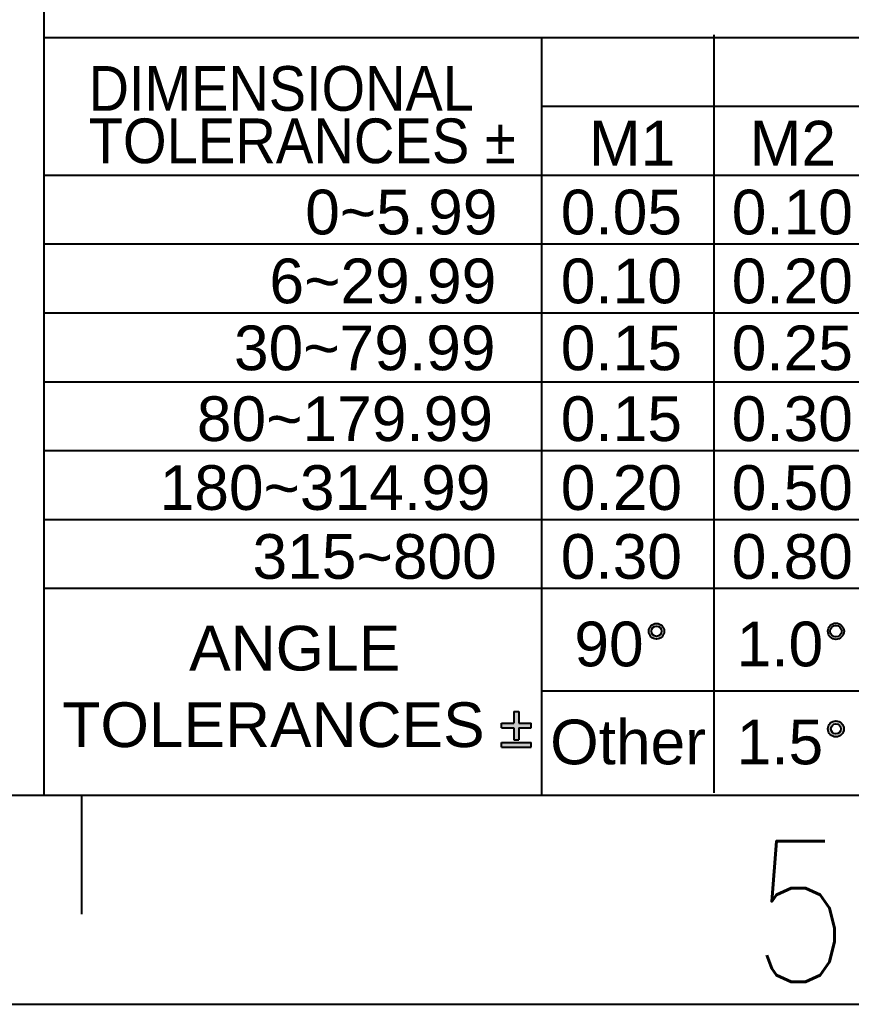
# Model space of a CAD drawing. Header units: millimetres. Extents: x 0 to 895, y 0 to 297.
# Drawn here: x 218.37 to 247.92, y 0 to 34.96 of the extents above; entities that cross this region are included whole.
import ezdxf

# ---------------------------------------------------------------- set-up
doc = ezdxf.new("R2010")
doc.units = ezdxf.units.MM
doc.layers.add('SLD-0', color=7, linetype='Continuous')
doc.styles.add('SLDTEXTSTYLE1', font='txt_____.ttf', dxfattribs={"width": 0.8})
doc.styles.add('SLDTEXTSTYLE2', font='arial.ttf', dxfattribs={"width": 0.9978947368000001})
doc.styles.add('SLDTEXTSTYLE7', font='arial.ttf', dxfattribs={"width": 0.8958281879000001})
doc.styles.add('SLDTEXTSTYLE8', font='arial.ttf', dxfattribs={"width": 0.8998476190000001})

msp = doc.modelspace()

# ---------------------------------------------------------------- hatches: boundary and pattern name
at = {"layer": 'SLD-0'}
h = msp.add_hatch(color=256, dxfattribs=at)
edge = h.paths.add_edge_path(flags=0)
edge.add_arc((240.9966240458667, 13.24777478637796), 0.2773161566442207, 0, 360)
edge = h.paths.add_edge_path(flags=0)
edge.add_arc((240.9966240458667, 13.24777478637796), 0.1819689093305427, 0, 360)
h = msp.add_hatch(color=256, dxfattribs=at)
edge = h.paths.add_edge_path(flags=0)
edge.add_arc((247.3717672233996, 13.24777478637796), 0.2874454223877493, 0, 360)
edge = h.paths.add_edge_path(flags=0)
edge.add_arc((247.3717672233996, 13.24777478637796), 0.2040004983655027, 0, 360)
for points in [[(236.1085206266397, 9.39105452458407), (236.1085206266397, 9.812653586272775), (236.5423992726494, 9.812653586272775), (236.5423992726494, 9.980474571993524), (236.1085206266397, 9.980474571993526), (236.1085206266397, 10.39388724413488), (235.9325132513716, 10.39388724413488), (235.9325132513716, 9.980474571993524), (235.4904482158145, 9.980474571993524), (235.4904482158145, 9.812653586272775), (235.9325132513716, 9.812653586272775), (235.9325132513716, 9.39105452458407)], [(235.4904482158145, 9.129090059068757), (236.5423992726494, 9.129090059068757), (236.5423992726494, 9.296911044789503), (235.4904482158145, 9.2969110447895)]]:
    msp.add_hatch(color=256, dxfattribs=at).paths.add_polyline_path(points, flags=0)
h = msp.add_hatch(color=256, dxfattribs=at)
edge = h.paths.add_edge_path(flags=0)
edge.add_arc((247.3717672233996, 9.779240805250424), 0.2837225678349745, 0, 360)
edge = h.paths.add_edge_path(flags=0)
edge.add_arc((247.3717672233996, 9.779240805250424), 0.176712594048659, 0, 360)

# ---------------------------------------------------------------- linework, layer by layer
for p, q in [((219.2267958004, 54.2553717341), (219.2267958004, 7.4304123711)), ((219.2267930277, 34.3372917341), (319.8615124474, 34.3372917341)), ((236.925668685, 7.4304123711), (236.925668685, 34.3372917341)), ((243.0500721218, 7.5147045588), (243.0500721218, 34.4215839218)), ((236.925668685, 31.8912117341), (285.0855402176, 31.8912117341)), ((219.2267958763, 29.4451317341), (285.0855402176, 29.4451317341)), ((219.2267958763, 26.9990517341), (285.0855402176, 26.9990517341)), ((219.2267958763, 24.5529717341), (410.7731958763, 24.5529717341)), ((219.2267958763, 22.1068917341), (285.0855402176, 22.1068917341)), ((219.2267958763, 19.6608117341), (285.0855402176, 19.6608117341)), ((219.2267958763, 17.2147317341), (285.0855402176, 17.2147317341)), ((289.3768758763, 14.7686523711), (219.2267958763, 14.7686523711)), ((236.925668685, 11.1286023718), (248.6666256707, 11.1286023718)), ((235.9325132514, 10.3938872441), (236.1085206266, 10.3938872441)), ((235.9325132514, 10.3938872441), (235.9325132514, 9.980474572)), ((236.1085206266, 10.3938872441), (236.1085206266, 9.980474572)), ((235.4904482158, 9.8126535863), (235.4904482158, 9.980474572)), ((235.4904482158, 9.980474572), (235.9325132514, 9.980474572)), ((235.4904482158, 9.8126535863), (235.9325132514, 9.8126535863)), ((235.9325132514, 9.8126535863), (235.9325132514, 9.391054524600001)), ((236.1085206266, 9.980474572), (236.5423992726, 9.980474572)), ((236.1085206266, 9.8126535863), (236.1085206266, 9.391054524600001)), ((236.1085206266, 9.8126535863), (236.5423992726, 9.8126535863)), ((236.5423992726, 9.8126535863), (236.5423992726, 9.980474572)), ((235.4904482158, 9.1290900591), (235.4904482158, 9.2969110448)), ((235.4904482158, 9.2969110448), (236.5423992726, 9.2969110448)), ((235.4904482158, 9.1290900591), (236.5423992726, 9.1290900591)), ((235.9325132514, 9.391054524600001), (236.1085206266, 9.391054524600001)), ((236.5423992726, 9.1290900591), (236.5423992726, 9.2969110448)), ((5, 7.4304123711), (415, 7.4304123711)), ((220.5670103093, 7.4304123711), (220.5670103093, 3.2036082474)), ((0, 0), (420, 0))]:
    msp.add_line(p, q, dxfattribs=at)
for centre, radius in [((240.9966240459, 13.2477747864), 0.2773161566442059), ((240.9966240459, 13.2477747864), 0.1819689093305298), ((247.3717672234, 13.2477747864), 0.2874454223877626), ((247.3717672234, 13.2477747864), 0.20400049836552), ((247.3717672234, 9.779240805299999), 0.2837225678349722), ((247.3717672234, 9.779240805299999), 0.1767125940486689)]:
    msp.add_circle(centre, radius, dxfattribs=at)

# ---------------------------------------------------------------- texts
at = {"layer": 'SLD-0', "attachment_point": 1}
for s, insert, char_height, style in [('DIMENSIONAL', (220.8210194233, 33.3176147791), 1.5875, 'SLDTEXTSTYLE7'), ('TOLERANCES ±', (220.8210194233, 31.4560446377), 1.5875, 'SLDTEXTSTYLE8'), ('M1', (238.5919167258, 31.3736163405), 1.5875, 'SLDTEXTSTYLE2'), ('M2', (244.301162211, 31.3736163405), 1.5875, 'SLDTEXTSTYLE2'), ('0~5.99', (228.516783975, 28.9275363405), 1.5875, 'SLDTEXTSTYLE2'), ('0.05', (237.595732546, 28.9275363405), 1.5875, 'SLDTEXTSTYLE2'), ('0.10', (243.6688941882, 28.9275363405), 1.5875, 'SLDTEXTSTYLE2'), ('6~29.99', (227.2447985491, 26.4814563405), 1.5875, 'SLDTEXTSTYLE2'), ('0.10', (237.595732546, 26.4814563405), 1.5875, 'SLDTEXTSTYLE2'), ('0.20', (243.6688941882, 26.4814563405), 1.5875, 'SLDTEXTSTYLE2'), ('30~79.99', (225.9856576213, 24.1042912719), 1.5875, 'SLDTEXTSTYLE2'), ('0.15', (237.595732546, 24.1042912719), 1.5875, 'SLDTEXTSTYLE2'), ('0.25', (243.6688941882, 24.1042912719), 1.5875, 'SLDTEXTSTYLE2'), ('80~179.99', (224.665484775, 21.5892963405), 1.5875, 'SLDTEXTSTYLE2'), ('0.15', (237.595732546, 21.5892963405), 1.5875, 'SLDTEXTSTYLE2'), ('0.30', (243.6688941882, 21.5892963405), 1.5875, 'SLDTEXTSTYLE2'), ('180~314.99', (223.3453119286, 19.1432163405), 1.5875, 'SLDTEXTSTYLE2'), ('0.20', (237.595732546, 19.1432163405), 1.5875, 'SLDTEXTSTYLE2'), ('0.50', (243.6688941882, 19.1432163405), 1.5875, 'SLDTEXTSTYLE2'), ('315~800', (226.6441764423, 16.6971363405), 1.5875, 'SLDTEXTSTYLE2'), ('0.30', (237.595732546, 16.6971363405), 1.5875, 'SLDTEXTSTYLE2'), ('0.80', (243.6688941882, 16.6971363405), 1.5875, 'SLDTEXTSTYLE2'), ('ANGLE', (224.392894351, 13.4403453932), 1.5875, 'SLDTEXTSTYLE2'), ('90', (238.0778621775, 13.589529092), 1.5875, 'SLDTEXTSTYLE2'), ('1.0', (243.8423432389, 13.589529092), 1.5875, 'SLDTEXTSTYLE2'), ('TOLERANCES ', (219.8899692252, 10.7225968057), 1.5875, 'SLDTEXTSTYLE2'), ('Other', (237.219690825, 10.1095569328), 1.5875, 'SLDTEXTSTYLE2'), ('1.5', (243.8423432389, 10.1095569328), 1.5875, 'SLDTEXTSTYLE2'), ('5', (244.4057565464, 5.7966154792), 5, 'SLDTEXTSTYLE1'), ('5', (244.4057565464, 5.7966154792), 5, 'SLDTEXTSTYLE1')]:
    msp.add_mtext(s, dxfattribs=dict(at, insert=insert, char_height=char_height, style=style))

doc.saveas('drawing.dxf')
